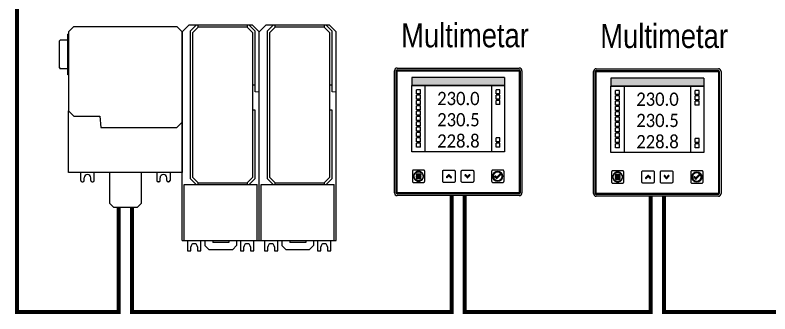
# Model space of a CAD drawing. Header units: inches. Extents: x 67248 to 85686, y -40174 to -31152.
# Drawn here: x 83017 to 83586, y -33354 to -33129 of the extents above; entities that cross this region are included whole.
import ezdxf
from ezdxf.enums import TextEntityAlignment as Align

# ---------------------------------------------------------------- set-up
doc = ezdxf.new("R2010")
doc.units = ezdxf.units.IN
doc.header["$MEASUREMENT"] = 0
doc.layers.add('SI-General', color=7, linetype='Continuous', lineweight=5)
doc.layers.add('SI-TOPOLOGY-Ethernet', color=7, linetype='Continuous', lineweight=13, true_color=0x3cf000)
doc.styles.add('OPIS', font='ARIALN.TTF')
doc.styles.add('piccolo', font='calibril.ttf', dxfattribs={"width": 0.9})

# ---------------------------------------------------------------- blocks, each defined once
blk = doc.blocks.new('S800 rack')
at = {"linetype": 'Continuous'}
for p, q in [((-38.8, 110), (-42.8, 106)), ((-38.8, 110), (38.8, 110)), ((38.8, 110), (42.8, 106)), ((42.8, 106), (47.8, 111)), ((95.8, 111), (47.8, 111)), ((53.37, 111), (48.8, 106.43)), ((50.8, 105.6), (54.8, 109.6)), ((54.8, 109.6), (54.8, 111)), ((91.8, 109.6), (54.8, 109.6)), ((91.8, 111), (91.8, 109.6)), ((91.8, 109.6), (95.8, 105.6)), ((97.8, 106.43), (93.23, 111)), ((95.8, 111), (100.8, 106)), ((100.8, 106), (105.8, 111)), ((153.8, 111), (105.8, 111)), ((111.37, 111), (106.8, 106.43)), ((108.8, 105.6), (112.8, 109.6)), ((112.8, 109.6), (112.8, 111)), ((149.8, 109.6), (112.8, 109.6)), ((149.8, 111), (149.8, 109.6)), ((149.8, 109.6), (153.8, 105.6)), ((155.8, 106.43), (151.23, 111)), ((153.8, 111), (158.8, 106)), ((-43.3, 73.75), (-43.3, 104.25)), ((-42.8, 104.25), (-43.3, 104.25)), ((-42.8, 106), (-42.8, 46.5)), ((42.8, 106), (42.8, 0)), ((42.8, -51), (42.8, 106)), ((48.8, 106.43), (48.8, -4.43)), ((50.8, -3.6), (50.8, 105.6)), ((95.8, 105.6), (95.8, 59.16)), ((97.8, 60.91), (97.8, 106.43)), ((100.8, -51), (100.8, 106)), ((100.8, -51), (100.8, 106)), ((106.8, 106.43), (106.8, -4.43)), ((108.8, -3.6), (108.8, 105.6)), ((153.8, 105.6), (153.8, 59.16)), ((155.8, 60.91), (155.8, 106.43)), ((158.8, -51), (158.8, 106)), ((158.8, -51), (158.8, 106)), ((-49.7, 99.15), (-49.1, 99.75)), ((-49.7, 78.85), (-49.7, 99.15)), ((-43.3, 99.75), (-49.1, 99.75)), ((-49.7, 78.85), (-49.1, 78.25)), ((-43.3, 78.25), (-49.1, 78.25)), ((-42.8, 73.75), (-43.3, 73.75)), ((95.8, 66), (97.8, 66)), ((153.8, 66), (155.8, 66)), ((95.8, 59.16), (95.8, -3.6)), ((100.8, 60.52), (97.8, 60.91)), ((153.8, 59.16), (153.8, -3.6)), ((158.8, 60.52), (155.8, 60.91)), ((-42.8, 46.5), (-38.8, 42.5)), ((-42.8, 0), (-42.8, 46.45)), ((97.8, 47), (95.8, 47)), ((97.8, -4.43), (97.8, 47)), ((155.8, 47), (153.8, 47)), ((155.8, -4.43), (155.8, 47)), ((-38.8, 42.5), (-19.18, 42.5)), ((-19.3, 42.5), (-18.56, 34)), ((38.8, 34), (42.8, 38)), ((-18.56, 34), (38.8, 34)), ((42.8, 0), (-42.8, 0)), ((-33.6, -6), (-33.6, 0)), ((-23.6, -6), (-23.6, 0)), ((-12, 0), (-12, -23)), ((12, -23), (12, 0)), ((23.6, 0), (23.6, -6)), ((33.6, 0), (33.6, -6)), ((-31.1, -6), (-31.1, -4)), ((-26.1, -6), (-26.1, -4)), ((26.1, -6), (26.1, -4)), ((31.1, -6), (31.1, -4)), ((48.8, -4.43), (53.37, -9)), ((54.8, -7.6), (50.8, -3.6)), ((95.8, -3.6), (91.8, -7.6)), ((93.23, -9), (97.8, -4.43)), ((106.8, -4.43), (111.37, -9)), ((112.8, -7.6), (108.8, -3.6)), ((153.8, -3.6), (149.8, -7.6)), ((151.23, -9), (155.8, -4.43)), ((-32.6, -7), (-32.1, -7)), ((-25.1, -7), (-24.6, -7)), ((25.1, -7), (24.6, -7)), ((32.6, -7), (32.1, -7)), ((44.3, -9), (99.3, -9)), ((44.3, -51), (44.3, -9)), ((54.8, -7.6), (91.8, -7.6)), ((54.8, -9), (54.8, -7.6)), ((91.8, -7.6), (91.8, -9)), ((99.3, -51), (99.3, -9)), ((102.3, -9), (157.3, -9)), ((102.3, -51), (102.3, -9)), ((112.8, -7.6), (149.8, -7.6)), ((112.8, -9), (112.8, -7.6)), ((149.8, -7.6), (149.8, -9)), ((157.3, -51), (157.3, -9)), ((-9, -26), (-12, -23)), ((-9, -26), (9, -26)), ((12, -23), (9, -26)), ((42.8, -51), (100.8, -51)), ((46.8, -51), (46.8, -59)), ((56.8, -59), (56.8, -51)), ((59.8, -51), (59.8, -55)), ((65.8, -51), (65.8, -52.5)), ((77.8, -51), (77.8, -52.5)), ((83.8, -51), (83.8, -55)), ((86.8, -51), (86.8, -59)), ((96.8, -59), (96.8, -51)), ((100.8, -51), (158.8, -51)), ((104.8, -51), (104.8, -59)), ((114.8, -59), (114.8, -51)), ((117.8, -51), (117.8, -55)), ((123.8, -51), (123.8, -52.5)), ((135.8, -51), (135.8, -52.5)), ((141.8, -51), (141.8, -55)), ((144.8, -51), (144.8, -59)), ((154.8, -59), (154.8, -51)), ((49.3, -59), (49.3, -56)), ((54.3, -56), (54.3, -59)), ((59.8, -55), (62.8, -58)), ((77.8, -52.5), (65.8, -52.5)), ((83.8, -55), (80.8, -58)), ((89.3, -59), (89.3, -56)), ((94.3, -56), (94.3, -59)), ((107.3, -59), (107.3, -56)), ((112.3, -56), (112.3, -59)), ((117.8, -55), (120.8, -58)), ((135.8, -52.5), (123.8, -52.5)), ((141.8, -55), (138.8, -58)), ((147.3, -59), (147.3, -56)), ((152.3, -56), (152.3, -59)), ((46.8, -59), (49.3, -59)), ((54.3, -59), (56.8, -59)), ((62.8, -58), (80.8, -58)), ((86.8, -59), (89.3, -59)), ((94.3, -59), (96.8, -59)), ((104.8, -59), (107.3, -59)), ((112.3, -59), (114.8, -59)), ((120.8, -58), (138.8, -58)), ((144.8, -59), (147.3, -59)), ((152.3, -59), (154.8, -59))]:
    blk.add_line(p, q, dxfattribs=at)
for centre, radius, start, end in [((-28.6, -4), 2.5, 0, 180), ((28.6, -4), 2.5, 0, 180), ((-32.6, -6), 1, 180, 270), ((-32.1, -6), 1, 270, 0), ((-25.1, -6), 1, 180, 270), ((-24.6, -6), 1, 270, 0), ((24.6, -6), 1, 180, 270), ((25.1, -6), 1, 270, 0), ((32.1, -6), 1, 180, 270), ((32.6, -6), 1, 270, 0), ((51.8, -56), 2.5, 0, 180), ((91.8, -56), 2.5, 0, 180), ((109.8, -56), 2.5, 0, 180), ((149.8, -56), 2.5, 0, 180)]:
    blk.add_arc(centre, radius, start, end, dxfattribs=at)
blk = doc.blocks.new('M1M_15')
at = {"true_color": 0xff0000}
h = blk.add_hatch(color=1, dxfattribs=at)
h.dxf.hatch_style = 1
h.paths.add_polyline_path([(83, 82.87), (83, 88.85), (13, 88.85), (13, 82.87)])
h.paths.add_polyline_path([(19.05, 84.99), (18.55, 84.99), (18.56, 85.96), (19.61, 85.96), (20.17, 84.29), (19.3, 84.29)], flags=16)
h.paths.add_polyline_path([(17.83, 84.99), (18.32, 84.99), (18.32, 85.96), (17.26, 85.96), (16.71, 84.29), (17.58, 84.29)], flags=16)
edge = h.paths.add_edge_path(flags=16)
edge.add_spline(control_points=[(24.71, 84.27), (24.68, 84.27), (24.63, 84.27), (24.55, 84.27), (24.5, 84.27), (24.46, 84.27), (24.44, 84.27), (24.42, 84.27), (24.42, 84.27)], knot_values=[0, 0, 0, 0, 0.270082, 0.600935, 0.75438, 0.88128, 0.967731, 1, 1, 1, 1], degree=3, periodic=0)
edge.add_line((24.42, 84.27), (24.42, 85.96))
edge.add_line((24.42, 85.96), (25.54, 85.96))
edge.add_spline(control_points=[(25.54, 85.96), (25.62, 85.83), (25.73, 85.55), (25.73, 85.02), (25.53, 84.67), (25.35, 84.53)], knot_values=[0, 0, 0, 0, 0.301234, 0.561958, 1, 1, 1, 1], degree=3, periodic=0)
edge.add_spline(control_points=[(25.35, 84.53), (25.28, 84.48), (25.16, 84.39), (24.99, 84.3), (24.84, 84.27), (24.75, 84.27), (24.71, 84.27)], knot_values=[0, 0, 0, 0, 0.373321, 0.623381, 0.813351, 1, 1, 1, 1], degree=3, periodic=0)
edge = h.paths.add_edge_path(flags=16)
edge.add_spline(control_points=[(21.9, 84.27), (21.88, 84.27), (21.82, 84.27), (21.75, 84.27), (21.69, 84.27), (21.66, 84.27), (21.64, 84.27), (21.62, 84.27), (21.62, 84.27)], knot_values=[0, 0, 0, 0, 0.270473, 0.601283, 0.754625, 0.88141, 0.967769, 1, 1, 1, 1], degree=3, periodic=0)
edge.add_line((21.62, 84.27), (21.62, 85.96))
edge.add_line((21.62, 85.96), (22.73, 85.96))
edge.add_spline(control_points=[(22.73, 85.96), (22.82, 85.83), (22.93, 85.55), (22.92, 85.02), (22.73, 84.67), (22.55, 84.53)], knot_values=[0, 0, 0, 0, 0.301215, 0.561937, 1, 1, 1, 1], degree=3, periodic=0)
edge.add_spline(control_points=[(22.55, 84.53), (22.48, 84.48), (22.36, 84.39), (22.18, 84.3), (22.04, 84.27), (21.95, 84.27), (21.9, 84.27)], knot_values=[0, 0, 0, 0, 0.373365, 0.623444, 0.813404, 1, 1, 1, 1], degree=3, periodic=0)
edge = h.paths.add_edge_path(flags=16)
edge.add_line((22.59, 86.2), (21.63, 86.21))
edge.add_line((21.63, 86.21), (21.62, 87.9))
edge.add_line((21.62, 87.9), (21.9, 87.9))
edge.add_spline(control_points=[(21.9, 87.9), (22.12, 87.89), (22.47, 87.83), (22.66, 87.47), (22.69, 87.29), (22.7, 87.2)], knot_values=[0, 0, 0, 0, 0.553451, 0.765926, 1, 1, 1, 1], degree=3, periodic=0)
edge.add_spline(control_points=[(22.7, 87.2), (22.71, 87.09), (22.68, 86.92), (22.59, 86.74), (22.51, 86.63), (22.43, 86.54), (22.35, 86.47), (22.33, 86.44), (22.29, 86.41), (22.29, 86.41)], knot_values=[0, 0, 0, 0, 0.358833, 0.52167, 0.671834, 0.803581, 0.908726, 0.977592, 1, 1, 1, 1], degree=3, periodic=0)
edge.add_spline(control_points=[(22.29, 86.41), (22.32, 86.4), (22.38, 86.36), (22.46, 86.31), (22.52, 86.27), (22.56, 86.23), (22.57, 86.22), (22.59, 86.2), (22.59, 86.2)], knot_values=[0, 0, 0, 0, 0.241335, 0.583977, 0.748641, 0.884694, 0.974064, 1, 1, 1, 1], degree=3, periodic=0)
edge = h.paths.add_edge_path(flags=16)
edge.add_line((25.39, 86.2), (24.43, 86.21))
edge.add_line((24.43, 86.21), (24.42, 87.9))
edge.add_line((24.42, 87.9), (24.7, 87.9))
edge.add_spline(control_points=[(24.7, 87.9), (24.92, 87.89), (25.27, 87.83), (25.47, 87.47), (25.49, 87.29), (25.5, 87.2)], knot_values=[0, 0, 0, 0, 0.553426, 0.765907, 1, 1, 1, 1], degree=3, periodic=0)
edge.add_spline(control_points=[(25.5, 87.2), (25.51, 87.09), (25.48, 86.92), (25.39, 86.74), (25.31, 86.63), (25.24, 86.54), (25.16, 86.47), (25.13, 86.44), (25.09, 86.41), (25.1, 86.41)], knot_values=[0, 0, 0, 0, 0.358873, 0.521725, 0.671898, 0.803647, 0.908782, 0.977626, 1, 1, 1, 1], degree=3, periodic=0)
edge.add_spline(control_points=[(25.1, 86.41), (25.12, 86.4), (25.18, 86.36), (25.26, 86.31), (25.32, 86.27), (25.36, 86.23), (25.37, 86.22), (25.39, 86.2), (25.39, 86.2)], knot_values=[0, 0, 0, 0, 0.241206, 0.583868, 0.748567, 0.884657, 0.974055, 1, 1, 1, 1], degree=3, periodic=0)
h.paths.add_polyline_path([(19.55, 86.2), (18.55, 86.2), (18.55, 87.89), (18.99, 87.89)], flags=16)
h.paths.add_polyline_path([(17.32, 86.2), (18.32, 86.2), (18.32, 87.89), (17.88, 87.89)], flags=16)
h.paths.add_polyline_path([(24.19, 87.89), (23.24, 87.89), (23.24, 86.2), (24.19, 86.2)], flags=16)
h.paths.add_polyline_path([(20.44, 86.2), (21.39, 86.2), (21.39, 87.89), (20.44, 87.89)], flags=16)
h.paths.add_polyline_path([(23.24, 84.27), (24.19, 84.27), (24.19, 85.96), (23.24, 85.96)], flags=16)
h.paths.add_polyline_path([(20.44, 84.27), (21.39, 84.27), (21.39, 85.96), (20.44, 85.96)], flags=16)
at = {"true_color": 0xffffff}
h = blk.add_hatch(color=7, dxfattribs=at)
h.dxf.hatch_style = 1
h.paths.add_polyline_path([(19.61, 85.96), (18.56, 85.96), (18.55, 84.99), (19.05, 84.99), (19.3, 84.29), (20.17, 84.29)])
h.paths.add_polyline_path([(17.26, 85.96), (18.32, 85.96), (18.32, 84.99), (17.83, 84.99), (17.58, 84.29), (16.71, 84.29)])
edge = h.paths.add_edge_path()
edge.add_spline(control_points=[(25.35, 84.53), (25.53, 84.67), (25.73, 85.02), (25.73, 85.55), (25.62, 85.83), (25.54, 85.96)], knot_values=[0, 0, 0, 0, 0.438042, 0.698766, 1, 1, 1, 1], degree=3, periodic=0)
edge.add_line((25.54, 85.96), (24.42, 85.96))
edge.add_line((24.42, 85.96), (24.42, 84.27))
edge.add_spline(control_points=[(24.42, 84.27), (24.42, 84.27), (24.44, 84.27), (24.46, 84.27), (24.5, 84.27), (24.55, 84.27), (24.63, 84.27), (24.68, 84.27), (24.71, 84.27)], knot_values=[0, 0, 0, 0, 0.032269, 0.11872, 0.24562, 0.399065, 0.729918, 1, 1, 1, 1], degree=3, periodic=0)
edge.add_spline(control_points=[(24.71, 84.27), (24.75, 84.27), (24.84, 84.27), (24.99, 84.3), (25.16, 84.39), (25.28, 84.48), (25.35, 84.53)], knot_values=[0, 0, 0, 0, 0.186649, 0.376619, 0.626679, 1, 1, 1, 1], degree=3, periodic=0)
edge = h.paths.add_edge_path()
edge.add_spline(control_points=[(21.9, 84.27), (21.95, 84.27), (22.04, 84.27), (22.18, 84.3), (22.36, 84.39), (22.48, 84.48), (22.55, 84.53)], knot_values=[0, 0, 0, 0, 0.186596, 0.376556, 0.626635, 1, 1, 1, 1], degree=3, periodic=0)
edge.add_spline(control_points=[(22.55, 84.53), (22.73, 84.67), (22.92, 85.02), (22.93, 85.55), (22.82, 85.83), (22.73, 85.96)], knot_values=[0, 0, 0, 0, 0.438063, 0.698785, 1, 1, 1, 1], degree=3, periodic=0)
edge.add_line((22.73, 85.96), (21.62, 85.96))
edge.add_line((21.62, 85.96), (21.62, 84.27))
edge.add_spline(control_points=[(21.62, 84.27), (21.62, 84.27), (21.64, 84.27), (21.66, 84.27), (21.69, 84.27), (21.75, 84.27), (21.82, 84.27), (21.88, 84.27), (21.9, 84.27)], knot_values=[0, 0, 0, 0, 0.032231, 0.11859, 0.245375, 0.398717, 0.729527, 1, 1, 1, 1], degree=3, periodic=0)
edge = h.paths.add_edge_path()
edge.add_spline(control_points=[(22.7, 87.2), (22.69, 87.29), (22.66, 87.47), (22.47, 87.83), (22.12, 87.89), (21.9, 87.9)], knot_values=[0, 0, 0, 0, 0.234074, 0.446549, 1, 1, 1, 1], degree=3, periodic=0)
edge.add_line((21.9, 87.9), (21.62, 87.9))
edge.add_line((21.62, 87.9), (21.63, 86.21))
edge.add_line((21.63, 86.21), (22.59, 86.2))
edge.add_spline(control_points=[(22.59, 86.2), (22.59, 86.2), (22.57, 86.22), (22.56, 86.23), (22.52, 86.27), (22.46, 86.31), (22.38, 86.36), (22.32, 86.4), (22.29, 86.41)], knot_values=[0, 0, 0, 0, 0.025936, 0.115306, 0.251359, 0.416023, 0.758665, 1, 1, 1, 1], degree=3, periodic=0)
edge.add_spline(control_points=[(22.29, 86.41), (22.29, 86.41), (22.33, 86.44), (22.35, 86.47), (22.43, 86.54), (22.51, 86.63), (22.59, 86.74), (22.68, 86.92), (22.71, 87.09), (22.7, 87.2)], knot_values=[0, 0, 0, 0, 0.022408, 0.091274, 0.196419, 0.328166, 0.47833, 0.641167, 1, 1, 1, 1], degree=3, periodic=0)
edge = h.paths.add_edge_path()
edge.add_spline(control_points=[(25.5, 87.2), (25.49, 87.29), (25.47, 87.47), (25.27, 87.83), (24.92, 87.89), (24.7, 87.9)], knot_values=[0, 0, 0, 0, 0.234093, 0.446574, 1, 1, 1, 1], degree=3, periodic=0)
edge.add_line((24.7, 87.9), (24.42, 87.9))
edge.add_line((24.42, 87.9), (24.43, 86.21))
edge.add_line((24.43, 86.21), (25.39, 86.2))
edge.add_spline(control_points=[(25.39, 86.2), (25.39, 86.2), (25.37, 86.22), (25.36, 86.23), (25.32, 86.27), (25.26, 86.31), (25.18, 86.36), (25.12, 86.4), (25.1, 86.41)], knot_values=[0, 0, 0, 0, 0.025945, 0.115343, 0.251433, 0.416132, 0.758794, 1, 1, 1, 1], degree=3, periodic=0)
edge.add_spline(control_points=[(25.1, 86.41), (25.09, 86.41), (25.13, 86.44), (25.16, 86.47), (25.24, 86.54), (25.31, 86.63), (25.39, 86.74), (25.48, 86.92), (25.51, 87.09), (25.5, 87.2)], knot_values=[0, 0, 0, 0, 0.022374, 0.091218, 0.196353, 0.328102, 0.478275, 0.641127, 1, 1, 1, 1], degree=3, periodic=0)
h.paths.add_polyline_path([(18.99, 87.89), (18.55, 87.89), (18.55, 86.2), (19.55, 86.2)])
h.paths.add_polyline_path([(17.88, 87.89), (18.32, 87.89), (18.32, 86.2), (17.32, 86.2)])
h.paths.add_polyline_path([(23.24, 87.89), (24.19, 87.89), (24.19, 86.2), (23.24, 86.2)])
h.paths.add_polyline_path([(20.44, 87.89), (21.39, 87.89), (21.39, 86.2), (20.44, 86.2)])
h.paths.add_polyline_path([(23.24, 85.96), (24.19, 85.96), (24.19, 84.27), (23.24, 84.27)])
h.paths.add_polyline_path([(20.44, 85.96), (21.39, 85.96), (21.39, 84.27), (20.44, 84.27)])
h = blk.add_hatch(color=4)
h.dxf.hatch_style = 1
edge = h.paths.add_edge_path()
edge.add_spline(control_points=[(18.15, 18.22), (18.08, 18.22), (17.96, 18.22), (17.71, 18.2), (17.4, 18.16), (17.05, 18.06), (16.71, 17.94), (16.38, 17.78), (15.98, 17.54), (15.52, 17.16), (15.06, 16.61), (14.78, 16.08), (14.61, 15.63), (14.52, 15.27), (14.48, 14.97), (14.46, 14.72), (14.45, 14.53), (14.46, 14.34), (14.48, 14.09), (14.52, 13.79), (14.61, 13.43), (14.78, 12.98), (15.06, 12.45), (15.52, 11.9), (16.07, 11.45), (16.6, 11.16), (17.05, 11), (17.4, 10.9), (17.71, 10.86), (17.96, 10.84), (18.08, 10.84), (18.15, 10.84)], knot_values=[0, 0, 0, 0, 0.016397, 0.032621, 0.064615, 0.096135, 0.127299, 0.158207, 0.188937, 0.250055, 0.311172, 0.372737, 0.403902, 0.435422, 0.467416, 0.483639, 0.500036, 0.516434, 0.532657, 0.564651, 0.596171, 0.627336, 0.688901, 0.750018, 0.811136, 0.872701, 0.903866, 0.935386, 0.96738, 0.983603, 1, 1, 1, 1], degree=3, periodic=0)
edge.add_spline(control_points=[(18.15, 10.84), (18.21, 10.84), (18.34, 10.84), (18.59, 10.86), (18.89, 10.9), (19.25, 11), (19.7, 11.16), (20.22, 11.45), (20.78, 11.9), (21.23, 12.45), (21.52, 12.98), (21.68, 13.43), (21.77, 13.79), (21.82, 14.09), (21.84, 14.34), (21.84, 14.53), (21.84, 14.72), (21.82, 14.97), (21.77, 15.27), (21.68, 15.63), (21.52, 16.08), (21.23, 16.61), (20.78, 17.16), (20.32, 17.54), (19.91, 17.78), (19.59, 17.94), (19.25, 18.06), (18.89, 18.16), (18.59, 18.2), (18.34, 18.22), (18.21, 18.22), (18.15, 18.22)], knot_values=[0, 0, 0, 0, 0.016398, 0.032621, 0.064615, 0.096135, 0.127299, 0.188864, 0.249982, 0.3111, 0.372665, 0.403829, 0.435349, 0.467343, 0.483567, 0.499964, 0.516361, 0.532585, 0.564579, 0.596098, 0.627263, 0.688828, 0.749946, 0.811063, 0.841794, 0.872701, 0.903865, 0.935385, 0.967379, 0.983603, 1, 1, 1, 1], degree=3, periodic=0)
edge = h.paths.add_edge_path(flags=16)
edge.add_spline(control_points=[(18.15, 11.16), (18.09, 11.16), (17.98, 11.16), (17.75, 11.18), (17.47, 11.22), (17.15, 11.31), (16.73, 11.46), (16.25, 11.72), (15.75, 12.13), (15.34, 12.64), (15.07, 13.12), (14.92, 13.53), (14.84, 13.85), (14.8, 14.13), (14.78, 14.36), (14.78, 14.53), (14.78, 14.7), (14.8, 14.93), (14.84, 15.21), (14.92, 15.53), (15.07, 15.94), (15.34, 16.42), (15.75, 16.93), (16.17, 17.27), (16.54, 17.5), (16.84, 17.64), (17.15, 17.76), (17.47, 17.84), (17.75, 17.88), (17.98, 17.9), (18.09, 17.9), (18.15, 17.9)], knot_values=[0, 0, 0, 0, 0.016376, 0.032582, 0.064551, 0.096059, 0.127223, 0.188815, 0.249982, 0.311148, 0.37274, 0.403904, 0.435412, 0.467381, 0.483587, 0.499964, 0.51634, 0.532546, 0.564515, 0.596023, 0.627187, 0.688779, 0.749946, 0.811112, 0.84186, 0.872776, 0.903941, 0.935448, 0.967418, 0.983624, 1, 1, 1, 1], degree=3, periodic=0)
edge.add_spline(control_points=[(18.15, 17.9), (18.21, 17.9), (18.32, 17.9), (18.55, 17.88), (18.83, 17.84), (19.15, 17.76), (19.46, 17.64), (19.76, 17.5), (20.13, 17.27), (20.54, 16.93), (20.96, 16.42), (21.22, 15.94), (21.37, 15.53), (21.46, 15.21), (21.5, 14.93), (21.52, 14.7), (21.52, 14.53), (21.52, 14.36), (21.5, 14.13), (21.46, 13.85), (21.37, 13.53), (21.22, 13.12), (20.96, 12.64), (20.54, 12.13), (20.04, 11.72), (19.56, 11.46), (19.15, 11.31), (18.83, 11.22), (18.55, 11.18), (18.32, 11.16), (18.21, 11.16), (18.15, 11.16)], knot_values=[0, 0, 0, 0, 0.016376, 0.032582, 0.064551, 0.096059, 0.127223, 0.15814, 0.188888, 0.250054, 0.311221, 0.372813, 0.403977, 0.435484, 0.467454, 0.48366, 0.500036, 0.516412, 0.532618, 0.564587, 0.596095, 0.627259, 0.688851, 0.750018, 0.811184, 0.872776, 0.90394, 0.935448, 0.967417, 0.983623, 1, 1, 1, 1], degree=3, periodic=0)
h.paths.add_polyline_path([(16.64, 16.23, 1.000093), (16.64, 15.53), (16.64, 15.53), (19.66, 15.53), (19.66, 15.53, 1.000093), (19.66, 16.23), (19.66, 16.23), (16.64, 16.23)])
h.paths.add_polyline_path([(16.64, 14.88, 1.000093), (16.64, 14.18), (16.64, 14.18), (19.66, 14.18), (19.66, 14.18, 1.000093), (19.66, 14.88), (19.66, 14.88), (16.64, 14.88)])
h.paths.add_polyline_path([(16.64, 13.53, 1.000093), (16.64, 12.83), (16.64, 12.83), (19.66, 12.83), (19.66, 12.83, 1.000093), (19.66, 13.53), (19.66, 13.53), (16.64, 13.53)])
h = blk.add_hatch(color=4)
h.paths.add_polyline_path([(81.47, 14.53, 1), (74.08, 14.53, 1)])
h.paths.add_polyline_path([(81.15, 14.53, 1), (74.41, 14.53, 1)])
h.paths.add_polyline_path([(81.15, 14.53, 1), (74.41, 14.53, 1)], flags=16)
h.paths.add_polyline_path([(77.32, 13.03), (79.82, 15.53), (79.82, 15.53, 0.982853), (79.32, 16.04), (79.32, 16.04), (77.06, 13.79), (76.24, 14.61), (76.24, 14.61, 0.982853), (75.73, 14.1), (75.73, 14.1)])
edge = h.paths.add_edge_path(flags=16)
edge.add_arc((77.78, 14.53), 3.37, 0, 360)
h.paths.add_polyline_path([(77.32, 13.03), (79.82, 15.53), (79.82, 15.53, 0.982853), (79.32, 16.04), (79.32, 16.04), (77.06, 13.79), (76.24, 14.61), (76.24, 14.61, 0.982853), (75.73, 14.1), (75.73, 14.1)])
edge = h.paths.add_edge_path(flags=16)
edge.add_arc((77.78, 14.53), 3.37, 0, 360)
h.paths.add_polyline_path([(77.32, 13.03), (79.82, 15.53), (79.82, 15.53, 0.982853), (79.32, 16.04), (79.32, 16.04), (77.06, 13.79), (76.24, 14.61), (76.24, 14.61, 0.982853), (75.73, 14.1), (75.73, 14.1)])
edge = h.paths.add_edge_path(flags=16)
edge.add_arc((77.78, 14.53), 3.37, 0, 360)
h.paths.add_polyline_path([(77.32, 13.03), (79.82, 15.53), (79.82, 15.53, 0.982853), (79.32, 16.04), (79.32, 16.04), (77.06, 13.79), (76.24, 14.61), (76.24, 14.61, 0.982853), (75.73, 14.1), (75.73, 14.1)])
edge = h.paths.add_edge_path(flags=16)
edge.add_line((77.32, 13.03), (79.82, 15.53))
edge.add_line((79.82, 15.53), (79.82, 15.53))
edge.add_arc((79.57, 15.78), 0.358, 315.9909, 494.0091)
edge.add_line((79.32, 16.04), (79.32, 16.04))
edge.add_line((79.32, 16.04), (77.06, 13.79))
edge.add_line((77.06, 13.79), (76.24, 14.61))
edge.add_line((76.24, 14.61), (76.24, 14.61))
edge.add_arc((75.99, 14.35), 0.358, 45.9909, 224.0091)
edge.add_line((75.73, 14.1), (75.73, 14.1))
edge.add_line((75.73, 14.1), (76.81, 13.03))
edge.add_spline(control_points=[(76.81, 13.03), (76.86, 12.98), (76.95, 12.93), (77.04, 12.92), (77.06, 12.92)], knot_values=[0, 0, 0, 0, 0.746375, 1, 1, 1, 1], degree=3, periodic=0)
edge.add_spline(control_points=[(77.06, 12.92), (77.13, 12.92), (77.23, 12.95), (77.3, 13.01), (77.32, 13.03)], knot_values=[0, 0, 0, 0, 0.746375, 1, 1, 1, 1], degree=3, periodic=0)
h = blk.add_hatch(color=4)
h.dxf.hatch_style = 1
h.paths.add_polyline_path([(42.8, 14.01), (41.25, 15.56, 0.414214), (40.76, 15.56), (39.2, 14, 1), (39.69, 13.5), (41.01, 14.82), (42.31, 13.52, 1)])
h = blk.add_hatch(color=4)
h.dxf.hatch_style = 1
h.paths.add_polyline_path([(55, 14.24), (53.7, 15.54, 1), (53.2, 15.05), (54.75, 13.5, 0.414214), (55.24, 13.5), (56.81, 15.06, 1), (56.31, 15.56)])
at = {"linetype": 'Continuous'}
for p, q in [((0, 2), (0, 94)), ((1.31, 2), (1.31, 94)), ((2, 96), (94, 96)), ((2, 94.69), (94, 94.69)), ((2, 2.5), (2, 93.5)), ((2.5, 94), (93.5, 94)), ((94, 93.5), (94, 2.5)), ((94.69, 94), (94.69, 2)), ((96, 94), (96, 2)), ((83, 88.85), (13, 88.85)), ((13, 33.02), (13, 82.87)), ((13, 82.87), (83, 82.87)), ((23, 82.87), (23, 33.02)), ((73, 82.87), (73, 33.02)), ((83, 82.87), (83, 33.02)), ((16.5, 76.52), (16.5, 79.52)), ((19.5, 79.52), (16.5, 79.52)), ((19.5, 76.52), (16.5, 76.52)), ((16.5, 72.52), (16.5, 75.52)), ((19.5, 75.52), (16.5, 75.52)), ((19.5, 76.52), (19.5, 79.52)), ((19.5, 72.52), (19.5, 75.52)), ((76.5, 76.52), (76.5, 79.52)), ((79.5, 79.52), (76.5, 79.52)), ((79.5, 76.52), (76.5, 76.52)), ((76.5, 72.52), (76.5, 75.52)), ((79.5, 75.52), (76.5, 75.52)), ((79.5, 76.52), (79.5, 79.52)), ((79.5, 72.52), (79.5, 75.52)), ((19.5, 72.52), (16.5, 72.52)), ((16.5, 68.52), (16.5, 71.52)), ((19.5, 71.52), (16.5, 71.52)), ((19.5, 68.52), (16.5, 68.52)), ((19.5, 68.52), (19.5, 71.52)), ((79.5, 72.52), (76.5, 72.52)), ((76.5, 68.52), (76.5, 71.52)), ((79.5, 71.52), (76.5, 71.52)), ((79.5, 68.52), (76.5, 68.52)), ((79.5, 68.52), (79.5, 71.52)), ((16.5, 64.52), (16.5, 67.52)), ((19.5, 67.52), (16.5, 67.52)), ((19.5, 64.52), (16.5, 64.52)), ((16.5, 60.52), (16.5, 63.52)), ((19.5, 63.52), (16.5, 63.52)), ((19.5, 64.52), (19.5, 67.52)), ((19.5, 60.52), (19.5, 63.52)), ((19.5, 60.52), (16.5, 60.52)), ((16.5, 56.52), (16.5, 59.52)), ((19.5, 59.52), (16.5, 59.52)), ((19.5, 56.52), (19.5, 59.52)), ((19.5, 56.52), (16.5, 56.52)), ((16.5, 52.52), (16.5, 55.52)), ((19.5, 55.52), (16.5, 55.52)), ((19.5, 52.52), (16.5, 52.52)), ((16.5, 48.52), (16.5, 51.52)), ((19.5, 51.52), (16.5, 51.52)), ((19.5, 52.52), (19.5, 55.52)), ((19.5, 48.52), (19.5, 51.52)), ((19.5, 48.52), (16.5, 48.52)), ((16.5, 44.52), (16.5, 47.52)), ((19.5, 47.52), (16.5, 47.52)), ((19.5, 44.52), (19.5, 47.52)), ((19.5, 44.52), (16.5, 44.52)), ((16.5, 40.52), (16.5, 43.52)), ((19.5, 43.52), (16.5, 43.52)), ((19.5, 40.52), (16.5, 40.52)), ((19.5, 40.52), (19.5, 43.52)), ((76.5, 40.52), (76.5, 43.52)), ((79.5, 43.52), (76.5, 43.52)), ((79.5, 40.52), (76.5, 40.52)), ((79.5, 40.52), (79.5, 43.52)), ((16.5, 36.52), (16.5, 39.52)), ((19.5, 39.52), (16.5, 39.52)), ((19.5, 36.52), (16.5, 36.52)), ((19.5, 36.52), (19.5, 39.52)), ((76.5, 36.52), (76.5, 39.52)), ((79.5, 39.52), (76.5, 39.52)), ((79.5, 36.52), (76.5, 36.52)), ((79.5, 36.52), (79.5, 39.52)), ((83, 33.02), (13, 33.02)), ((13.47, 18.17), (13.47, 10.9)), ((21.78, 19.2), (14.51, 19.21)), ((22.82, 10.9), (22.82, 18.17)), ((36.32, 10.89), (36.32, 18.17)), ((37.36, 19.21), (44.63, 19.21)), ((45.67, 18.17), (45.67, 10.89)), ((50.33, 10.89), (50.33, 18.17)), ((51.37, 19.21), (58.64, 19.21)), ((59.68, 18.17), (59.68, 10.89)), ((73.18, 18.17), (73.18, 10.89)), ((81.49, 19.21), (74.22, 19.21)), ((82.53, 10.89), (82.53, 18.17)), ((19.66, 16.23), (16.64, 16.23)), ((16.64, 15.53), (19.66, 15.53)), ((19.66, 14.88), (16.64, 14.88)), ((16.64, 14.18), (19.66, 14.18)), ((19.66, 13.53), (16.64, 13.53)), ((16.64, 12.83), (19.66, 12.83)), ((40.76, 15.56), (39.2, 14)), ((39.69, 13.5), (41.01, 14.82)), ((41.01, 14.82), (42.31, 13.52)), ((42.8, 14.01), (41.25, 15.56)), ((53.2, 15.05), (54.75, 13.5)), ((55, 14.24), (53.7, 15.54)), ((56.31, 15.56), (55, 14.24)), ((55.24, 13.5), (56.81, 15.06)), ((75.73, 14.1), (76.81, 13.03)), ((77.06, 13.79), (76.24, 14.61)), ((79.32, 16.04), (77.06, 13.79)), ((77.32, 13.03), (79.82, 15.53)), ((14.51, 9.85), (21.79, 9.85)), ((44.63, 9.85), (37.36, 9.85)), ((58.64, 9.85), (51.37, 9.85)), ((74.22, 9.85), (81.49, 9.85)), ((94, 1.31), (2, 1.31)), ((94, 0), (2, 0)), ((93.5, 2), (2.5, 2))]:
    blk.add_line(p, q, dxfattribs=at)
at = {"color": 0, "linetype": 'ByBlock', "lineweight": -2}
for p in [(13, 88.85), (83, 82.87)]:
    blk.add_line(p, (13, 82.87), dxfattribs=at)
blk.add_line((83, 88.85), (83, 82.87))
for points in [[(81.47, 14.53, 1), (74.08, 14.53, 1)], [(81.15, 14.53, 1), (74.41, 14.53, 1)], [(81.15, 14.53, 1), (74.41, 14.53, 1)], [(16.64, 16.23, 1.000093), (16.64, 15.53), (16.64, 15.53), (19.66, 15.53), (19.66, 15.53, 1.000093), (19.66, 16.23), (19.66, 16.23), (16.64, 16.23)], [(16.64, 14.88, 1.000093), (16.64, 14.18), (16.64, 14.18), (19.66, 14.18), (19.66, 14.18, 1.000093), (19.66, 14.88), (19.66, 14.88), (16.64, 14.88)], [(16.64, 13.53, 1.000093), (16.64, 12.83), (16.64, 12.83), (19.66, 12.83), (19.66, 12.83, 1.000093), (19.66, 13.53), (19.66, 13.53), (16.64, 13.53)], [(42.8, 14.01), (41.25, 15.56, 0.414214), (40.76, 15.56), (39.2, 14, 1), (39.69, 13.5), (41.01, 14.82), (42.31, 13.52, 1)], [(55, 14.24), (53.7, 15.54, 1), (53.2, 15.05), (54.75, 13.5, 0.414214), (55.24, 13.5), (56.81, 15.06, 1), (56.31, 15.56)], [(77.32, 13.03), (79.82, 15.53), (79.82, 15.53, 0.982853), (79.32, 16.04), (79.32, 16.04), (77.06, 13.79), (76.24, 14.61), (76.24, 14.61, 0.982853), (75.73, 14.1), (75.73, 14.1)], [(77.32, 13.03), (79.82, 15.53), (79.82, 15.53, 0.982853), (79.32, 16.04), (79.32, 16.04), (77.06, 13.79), (76.24, 14.61), (76.24, 14.61, 0.982853), (75.73, 14.1), (75.73, 14.1)], [(77.32, 13.03), (79.82, 15.53), (79.82, 15.53, 0.982853), (79.32, 16.04), (79.32, 16.04), (77.06, 13.79), (76.24, 14.61), (76.24, 14.61, 0.982853), (75.73, 14.1), (75.73, 14.1)], [(77.32, 13.03), (79.82, 15.53), (79.82, 15.53, 0.982853), (79.32, 16.04), (79.32, 16.04), (77.06, 13.79), (76.24, 14.61), (76.24, 14.61, 0.982853), (75.73, 14.1), (75.73, 14.1)]]:
    blk.add_lwpolyline(points, format="xyb", close=True)
for points in [[(75.73, 14.1, -0.982853), (76.24, 14.61)], [(79.32, 16.04, -0.982853), (79.82, 15.53)]]:
    blk.add_lwpolyline(points, format="xyb")
for points in [[(75.73, 14.1), (75.73, 14.1)], [(76.81, 13.03), (75.73, 14.1)], [(76.24, 14.61), (77.06, 13.79)], [(76.24, 14.61), (76.24, 14.61)], [(77.06, 13.79), (79.32, 16.04)], [(79.82, 15.53), (77.32, 13.03)], [(79.32, 16.04), (79.32, 16.04)], [(79.82, 15.53), (79.82, 15.53)], [(81.15, 14.53), (81.15, 14.53)], [(81.15, 14.53), (81.15, 14.53)], [(81.15, 14.53), (81.15, 14.53)]]:
    blk.add_lwpolyline(points)
for radius in [3.69, 3.37]:
    blk.add_circle((77.78, 14.53), radius)
at = {"linetype": 'Continuous'}
for centre, radius, start, end in [((2, 94), 2, 90, 180), ((2, 94), 0.69, 90, 180), ((94, 94), 2, 0, 90), ((94, 94), 0.69, 0, 90), ((16.64, 15.88), 0.35, 89.9947, 270.0053), ((16.64, 14.53), 0.35, 89.9947, 270.0053), ((16.64, 13.18), 0.35, 89.9947, 270.0053), ((19.66, 15.88), 0.35, 269.9947, 90.0053), ((19.66, 14.53), 0.35, 269.9947, 90.0053), ((19.66, 13.18), 0.35, 269.9947, 90.0053), ((39.44, 13.75), 0.35, 135, 315), ((41.01, 15.31), 0.35, 45, 135), ((42.55, 13.76), 0.35, 225, 45), ((53.45, 15.3), 0.35, 45, 225), ((55, 13.75), 0.35, 225, 315), ((56.56, 15.31), 0.35, 315, 135), ((75.99, 14.35), 0.358, 45.9909, 224.0091), ((79.57, 15.78), 0.358, 315.9909, 134.0091), ((2, 2), 2, 180, 270), ((2, 2), 0.69, 180, 270), ((94, 2), 2, 270, 0), ((94, 2), 0.69, 270, 0)]:
    blk.add_arc(centre, radius, start, end, dxfattribs=at)
for points, knots in [([(2.5, 94), (2.38, 94), (2.11, 93.89), (2, 93.62), (2, 93.5)], [0, 0, 0, 0, 0.5, 1, 1, 1, 1]), ([(14.51, 19.21), (14.37, 19.21), (14.1, 19.15), (13.76, 18.92), (13.53, 18.58), (13.47, 18.3), (13.47, 18.17)], [0, 0, 0, 0, 0.254415, 0.500004, 0.74559, 1, 1, 1, 1]), ([(18.15, 18.22), (18.08, 18.22), (17.96, 18.22), (17.71, 18.2), (17.4, 18.16), (17.05, 18.06), (16.71, 17.94), (16.38, 17.78), (15.98, 17.54), (15.52, 17.16), (15.06, 16.61), (14.78, 16.08), (14.61, 15.63), (14.52, 15.27), (14.48, 14.97), (14.46, 14.72), (14.45, 14.53), (14.46, 14.34), (14.48, 14.09), (14.52, 13.79), (14.61, 13.43), (14.78, 12.98), (15.06, 12.45), (15.52, 11.9), (16.07, 11.45), (16.6, 11.16), (17.05, 11), (17.4, 10.9), (17.71, 10.86), (17.96, 10.84), (18.08, 10.84), (18.15, 10.84)], [0, 0, 0, 0, 0.016397, 0.032621, 0.064615, 0.096135, 0.127299, 0.158207, 0.188937, 0.250055, 0.311172, 0.372737, 0.403902, 0.435422, 0.467416, 0.483639, 0.500036, 0.516434, 0.532657, 0.564651, 0.596171, 0.627336, 0.688901, 0.750018, 0.811136, 0.872701, 0.903866, 0.935386, 0.96738, 0.983603, 1, 1, 1, 1]), ([(18.15, 11.16), (18.09, 11.16), (17.98, 11.16), (17.75, 11.18), (17.47, 11.22), (17.15, 11.31), (16.73, 11.46), (16.25, 11.72), (15.75, 12.13), (15.34, 12.64), (15.07, 13.12), (14.92, 13.53), (14.84, 13.85), (14.8, 14.13), (14.78, 14.36), (14.78, 14.53), (14.78, 14.7), (14.8, 14.93), (14.84, 15.21), (14.92, 15.53), (15.07, 15.94), (15.34, 16.42), (15.75, 16.93), (16.17, 17.27), (16.54, 17.5), (16.84, 17.64), (17.15, 17.76), (17.47, 17.84), (17.75, 17.88), (17.98, 17.9), (18.09, 17.9), (18.15, 17.9)], [0, 0, 0, 0, 0.016376, 0.032582, 0.064551, 0.096059, 0.127223, 0.188815, 0.249982, 0.311148, 0.37274, 0.403904, 0.435412, 0.467381, 0.483587, 0.499964, 0.51634, 0.532546, 0.564515, 0.596023, 0.627187, 0.688779, 0.749946, 0.811112, 0.84186, 0.872776, 0.903941, 0.935448, 0.967418, 0.983624, 1, 1, 1, 1]), ([(18.15, 10.84), (18.21, 10.84), (18.34, 10.84), (18.59, 10.86), (18.89, 10.9), (19.25, 11), (19.7, 11.16), (20.22, 11.45), (20.78, 11.9), (21.23, 12.45), (21.52, 12.98), (21.68, 13.43), (21.77, 13.79), (21.82, 14.09), (21.84, 14.34), (21.84, 14.53), (21.84, 14.72), (21.82, 14.97), (21.77, 15.27), (21.68, 15.63), (21.52, 16.08), (21.23, 16.61), (20.78, 17.16), (20.32, 17.54), (19.91, 17.78), (19.59, 17.94), (19.25, 18.06), (18.89, 18.16), (18.59, 18.2), (18.34, 18.22), (18.21, 18.22), (18.15, 18.22)], [0, 0, 0, 0, 0.016398, 0.032621, 0.064615, 0.096135, 0.127299, 0.188864, 0.249982, 0.3111, 0.372665, 0.403829, 0.435349, 0.467343, 0.483567, 0.499964, 0.516361, 0.532585, 0.564579, 0.596098, 0.627263, 0.688828, 0.749946, 0.811063, 0.841794, 0.872701, 0.903865, 0.935385, 0.967379, 0.983603, 1, 1, 1, 1]), ([(18.15, 17.9), (18.21, 17.9), (18.32, 17.9), (18.55, 17.88), (18.83, 17.84), (19.15, 17.76), (19.46, 17.64), (19.76, 17.5), (20.13, 17.27), (20.54, 16.93), (20.96, 16.42), (21.22, 15.94), (21.37, 15.53), (21.46, 15.21), (21.5, 14.93), (21.52, 14.7), (21.52, 14.53), (21.52, 14.36), (21.5, 14.13), (21.46, 13.85), (21.37, 13.53), (21.22, 13.12), (20.96, 12.64), (20.54, 12.13), (20.04, 11.72), (19.56, 11.46), (19.15, 11.31), (18.83, 11.22), (18.55, 11.18), (18.32, 11.16), (18.21, 11.16), (18.15, 11.16)], [0, 0, 0, 0, 0.016376, 0.032582, 0.064551, 0.096059, 0.127223, 0.15814, 0.188888, 0.250054, 0.311221, 0.372813, 0.403977, 0.435484, 0.467454, 0.48366, 0.500036, 0.516412, 0.532618, 0.564587, 0.596095, 0.627259, 0.688851, 0.750018, 0.811184, 0.872776, 0.90394, 0.935448, 0.967417, 0.983623, 1, 1, 1, 1]), ([(22.82, 18.17), (22.82, 18.3), (22.77, 18.58), (22.54, 18.92), (22.19, 19.15), (21.92, 19.2), (21.78, 19.2)], [0, 0, 0, 0, 0.254407, 0.499991, 0.745577, 1, 1, 1, 1]), ([(36.32, 18.17), (36.32, 18.31), (36.38, 18.58), (36.61, 18.92), (36.95, 19.15), (37.22, 19.21), (37.36, 19.21)], [0, 0, 0, 0, 0.25441, 0.499996, 0.745585, 1, 1, 1, 1]), ([(44.63, 19.21), (44.77, 19.21), (45.05, 19.15), (45.39, 18.92), (45.62, 18.58), (45.67, 18.31), (45.67, 18.17)], [0, 0, 0, 0, 0.254413, 0.500002, 0.74559, 1, 1, 1, 1]), ([(50.33, 18.17), (50.33, 18.31), (50.38, 18.58), (50.61, 18.92), (50.95, 19.15), (51.23, 19.21), (51.37, 19.21)], [0, 0, 0, 0, 0.25441, 0.499998, 0.745587, 1, 1, 1, 1]), ([(58.64, 19.21), (58.78, 19.21), (59.05, 19.15), (59.39, 18.92), (59.63, 18.58), (59.68, 18.31), (59.68, 18.17)], [0, 0, 0, 0, 0.254415, 0.500004, 0.74559, 1, 1, 1, 1]), ([(74.22, 19.21), (74.08, 19.21), (73.81, 19.15), (73.46, 18.92), (73.23, 18.58), (73.18, 18.31), (73.18, 18.17)], [0, 0, 0, 0, 0.254405, 0.499994, 0.745585, 1, 1, 1, 1]), ([(82.53, 18.17), (82.53, 18.31), (82.48, 18.58), (82.24, 18.92), (81.9, 19.15), (81.63, 19.21), (81.49, 19.21)], [0, 0, 0, 0, 0.254415, 0.500006, 0.745595, 1, 1, 1, 1]), ([(77.06, 12.92), (77.04, 12.92), (76.95, 12.93), (76.86, 12.98), (76.81, 13.03)], [0, 0, 0, 0, 0.253625, 1, 1, 1, 1]), ([(77.32, 13.03), (77.3, 13.01), (77.23, 12.95), (77.13, 12.92), (77.06, 12.92)], [0, 0, 0, 0, 0.253625, 1, 1, 1, 1]), ([(13.47, 10.9), (13.47, 10.76), (13.53, 10.48), (13.76, 10.14), (14.1, 9.91), (14.37, 9.85), (14.51, 9.85)], [0, 0, 0, 0, 0.254409, 0.499998, 0.745588, 1, 1, 1, 1]), ([(21.79, 9.85), (21.92, 9.85), (22.2, 9.91), (22.54, 10.14), (22.77, 10.49), (22.82, 10.76), (22.82, 10.9)], [0, 0, 0, 0, 0.254407, 0.499994, 0.745582, 1, 1, 1, 1]), ([(37.36, 9.85), (37.22, 9.85), (36.95, 9.91), (36.61, 10.14), (36.38, 10.48), (36.32, 10.76), (36.32, 10.89)], [0, 0, 0, 0, 0.254412, 0.500002, 0.745591, 1, 1, 1, 1]), ([(45.67, 10.89), (45.67, 10.76), (45.62, 10.48), (45.39, 10.14), (45.05, 9.91), (44.77, 9.85), (44.63, 9.85)], [0, 0, 0, 0, 0.25441, 0.5, 0.74559, 1, 1, 1, 1]), ([(51.37, 9.85), (51.23, 9.85), (50.95, 9.91), (50.61, 10.14), (50.38, 10.48), (50.33, 10.76), (50.33, 10.89)], [0, 0, 0, 0, 0.25441, 0.5, 0.74559, 1, 1, 1, 1]), ([(59.68, 10.89), (59.68, 10.76), (59.63, 10.48), (59.39, 10.14), (59.05, 9.91), (58.78, 9.85), (58.64, 9.85)], [0, 0, 0, 0, 0.254409, 0.499998, 0.745588, 1, 1, 1, 1]), ([(73.18, 10.89), (73.18, 10.76), (73.23, 10.48), (73.46, 10.14), (73.81, 9.91), (74.08, 9.85), (74.22, 9.85)], [0, 0, 0, 0, 0.254415, 0.500008, 0.745598, 1, 1, 1, 1]), ([(81.49, 9.85), (81.63, 9.85), (81.9, 9.91), (82.24, 10.14), (82.48, 10.48), (82.53, 10.76), (82.53, 10.89)], [0, 0, 0, 0, 0.254402, 0.499992, 0.745585, 1, 1, 1, 1]), ([(2, 2.5), (2, 2.38), (2.11, 2.11), (2.38, 2), (2.5, 2)], [0, 0, 0, 0, 0.499996, 1, 1, 1, 1]), ([(93.5, 2), (93.62, 2), (93.89, 2.11), (94, 2.38), (94, 2.5)], [0, 0, 0, 0, 0.500004, 1, 1, 1, 1])]:
    blk.add_open_spline(points, degree=3, knots=knots, dxfattribs=at)
blk.add_open_spline([(94, 93.5), (94, 93.62), (93.89, 93.89), (93.62, 94), (93.5, 94)], degree=3, dxfattribs=at)
for points, knots in [([(18.15, 18.22), (18.08, 18.22), (17.96, 18.22), (17.71, 18.2), (17.4, 18.16), (17.05, 18.06), (16.71, 17.94), (16.38, 17.78), (15.98, 17.54), (15.52, 17.16), (15.06, 16.61), (14.78, 16.08), (14.61, 15.63), (14.52, 15.27), (14.48, 14.97), (14.46, 14.72), (14.45, 14.53), (14.46, 14.34), (14.48, 14.09), (14.52, 13.79), (14.61, 13.43), (14.78, 12.98), (15.06, 12.45), (15.52, 11.9), (16.07, 11.45), (16.6, 11.16), (17.05, 11), (17.4, 10.9), (17.71, 10.86), (17.96, 10.84), (18.08, 10.84), (18.15, 10.84)], [0, 0, 0, 0, 0.016397, 0.032621, 0.064615, 0.096135, 0.127299, 0.158207, 0.188937, 0.250055, 0.311172, 0.372737, 0.403902, 0.435422, 0.467416, 0.483639, 0.500036, 0.516434, 0.532657, 0.564651, 0.596171, 0.627336, 0.688901, 0.750018, 0.811136, 0.872701, 0.903866, 0.935386, 0.96738, 0.983603, 1, 1, 1, 1]), ([(18.15, 11.16), (18.09, 11.16), (17.98, 11.16), (17.75, 11.18), (17.47, 11.22), (17.15, 11.31), (16.73, 11.46), (16.25, 11.72), (15.75, 12.13), (15.34, 12.64), (15.07, 13.12), (14.92, 13.53), (14.84, 13.85), (14.8, 14.13), (14.78, 14.36), (14.78, 14.53), (14.78, 14.7), (14.8, 14.93), (14.84, 15.21), (14.92, 15.53), (15.07, 15.94), (15.34, 16.42), (15.75, 16.93), (16.17, 17.27), (16.54, 17.5), (16.84, 17.64), (17.15, 17.76), (17.47, 17.84), (17.75, 17.88), (17.98, 17.9), (18.09, 17.9), (18.15, 17.9)], [0, 0, 0, 0, 0.016376, 0.032582, 0.064551, 0.096059, 0.127223, 0.188815, 0.249982, 0.311148, 0.37274, 0.403904, 0.435412, 0.467381, 0.483587, 0.499964, 0.51634, 0.532546, 0.564515, 0.596023, 0.627187, 0.688779, 0.749946, 0.811112, 0.84186, 0.872776, 0.903941, 0.935448, 0.967418, 0.983624, 1, 1, 1, 1]), ([(18.15, 10.84), (18.21, 10.84), (18.34, 10.84), (18.59, 10.86), (18.89, 10.9), (19.25, 11), (19.7, 11.16), (20.22, 11.45), (20.78, 11.9), (21.23, 12.45), (21.52, 12.98), (21.68, 13.43), (21.77, 13.79), (21.82, 14.09), (21.84, 14.34), (21.84, 14.53), (21.84, 14.72), (21.82, 14.97), (21.77, 15.27), (21.68, 15.63), (21.52, 16.08), (21.23, 16.61), (20.78, 17.16), (20.32, 17.54), (19.91, 17.78), (19.59, 17.94), (19.25, 18.06), (18.89, 18.16), (18.59, 18.2), (18.34, 18.22), (18.21, 18.22), (18.15, 18.22)], [0, 0, 0, 0, 0.016398, 0.032621, 0.064615, 0.096135, 0.127299, 0.188864, 0.249982, 0.3111, 0.372665, 0.403829, 0.435349, 0.467343, 0.483567, 0.499964, 0.516361, 0.532585, 0.564579, 0.596098, 0.627263, 0.688828, 0.749946, 0.811063, 0.841794, 0.872701, 0.903865, 0.935385, 0.967379, 0.983603, 1, 1, 1, 1]), ([(18.15, 17.9), (18.21, 17.9), (18.32, 17.9), (18.55, 17.88), (18.83, 17.84), (19.15, 17.76), (19.46, 17.64), (19.76, 17.5), (20.13, 17.27), (20.54, 16.93), (20.96, 16.42), (21.22, 15.94), (21.37, 15.53), (21.46, 15.21), (21.5, 14.93), (21.52, 14.7), (21.52, 14.53), (21.52, 14.36), (21.5, 14.13), (21.46, 13.85), (21.37, 13.53), (21.22, 13.12), (20.96, 12.64), (20.54, 12.13), (20.04, 11.72), (19.56, 11.46), (19.15, 11.31), (18.83, 11.22), (18.55, 11.18), (18.32, 11.16), (18.21, 11.16), (18.15, 11.16)], [0, 0, 0, 0, 0.016376, 0.032582, 0.064551, 0.096059, 0.127223, 0.15814, 0.188888, 0.250054, 0.311221, 0.372813, 0.403977, 0.435484, 0.467454, 0.48366, 0.500036, 0.516412, 0.532618, 0.564587, 0.596095, 0.627259, 0.688851, 0.750018, 0.811184, 0.872776, 0.90394, 0.935448, 0.967417, 0.983623, 1, 1, 1, 1]), ([(76.81, 13.03), (76.86, 12.98), (76.95, 12.93), (77.04, 12.92), (77.06, 12.92)], [0, 0, 0, 0, 0.746375, 1, 1, 1, 1]), ([(77.06, 12.92), (77.13, 12.92), (77.23, 12.95), (77.3, 13.01), (77.32, 13.03)], [0, 0, 0, 0, 0.746375, 1, 1, 1, 1])]:
    blk.add_open_spline(points, degree=3, knots=knots)
at = {"color": 4, "style": 'piccolo', "width": 0.9}
for s, p in [('230.0', (48.16, 68.09)), ('230.5', (48.16, 52.09)), ('228.8', (48.16, 36.09))]:
    blk.add_text(s, height=10, dxfattribs=at).set_placement(p, align=Align.CENTER)

msp = doc.modelspace()

# ---------------------------------------------------------------- linework, layer by layer
at = {"layer": 'SI-TOPOLOGY-Ethernet', "const_width": 3}
for points in [[(83018.71, -32893.35), (83018.71, -33352.48), (83095.32, -33352.48), (83095.32, -33273.6)], [(83105.32, -33273.6), (83105.32, -33352.48), (83346.01, -33352.48), (83346.01, -33264.87)], [(83356.01, -33264.87), (83356.01, -33352.48), (83496.01, -33352.48), (83496.01, -33265.4)], [(83506.01, -33265.4), (83506.01, -33352.48), (83630.71, -33352.48), (83630.71, -33273.6)]]:
    msp.add_lwpolyline(points, dxfattribs=at)

# ---------------------------------------------------------------- block references
for name, p in [('S800 rack', (83100.32, -33247.6)), ('M1M_15', (83303.01, -33264.87)), ('M1M_15', (83453.01, -33265.4))]:
    msp.add_blockref(name, p)

# ---------------------------------------------------------------- texts
at = {"layer": 'SI-General', "char_height": 18, "width": 79.3839, "attachment_point": 1, "line_spacing_factor": 0.8, "style": 'OPIS'}
for insert in [(83308.04, -33135.23), (83458.04, -33135.76)]:
    msp.add_mtext('Multimetar', dxfattribs=dict(at, insert=insert))

doc.saveas('drawing.dxf')
